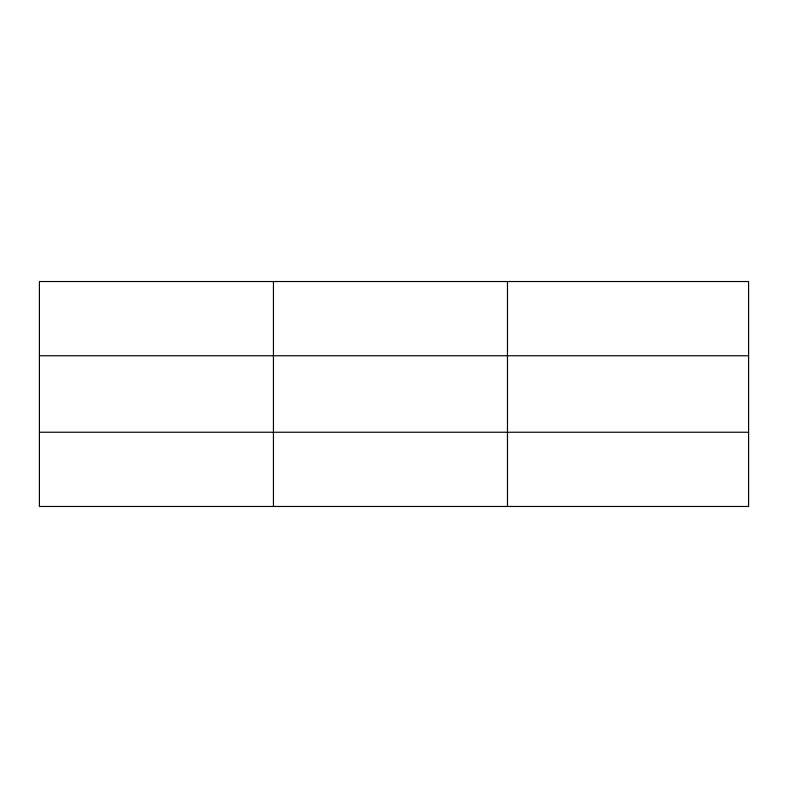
<?xml version="1.0" encoding="UTF-8"?>
<svg xmlns="http://www.w3.org/2000/svg" width="788" height="788" viewBox="0 0 788 788"><rect width="100%" height="100%" fill="white"/><g stroke="black" fill="none" stroke-linecap="round" stroke-linejoin="round"><path stroke-width="1.18" d="M273.436 506.467L273.436 281.533M507.472 506.467L507.472 281.533M39.4 355.762L748.6 355.762M39.4 432.238L748.6 432.238M748.6 491.623L748.6 506.467L39.4 506.467L39.4 281.533L748.6 281.533L748.6 491.623"/></g></svg>
